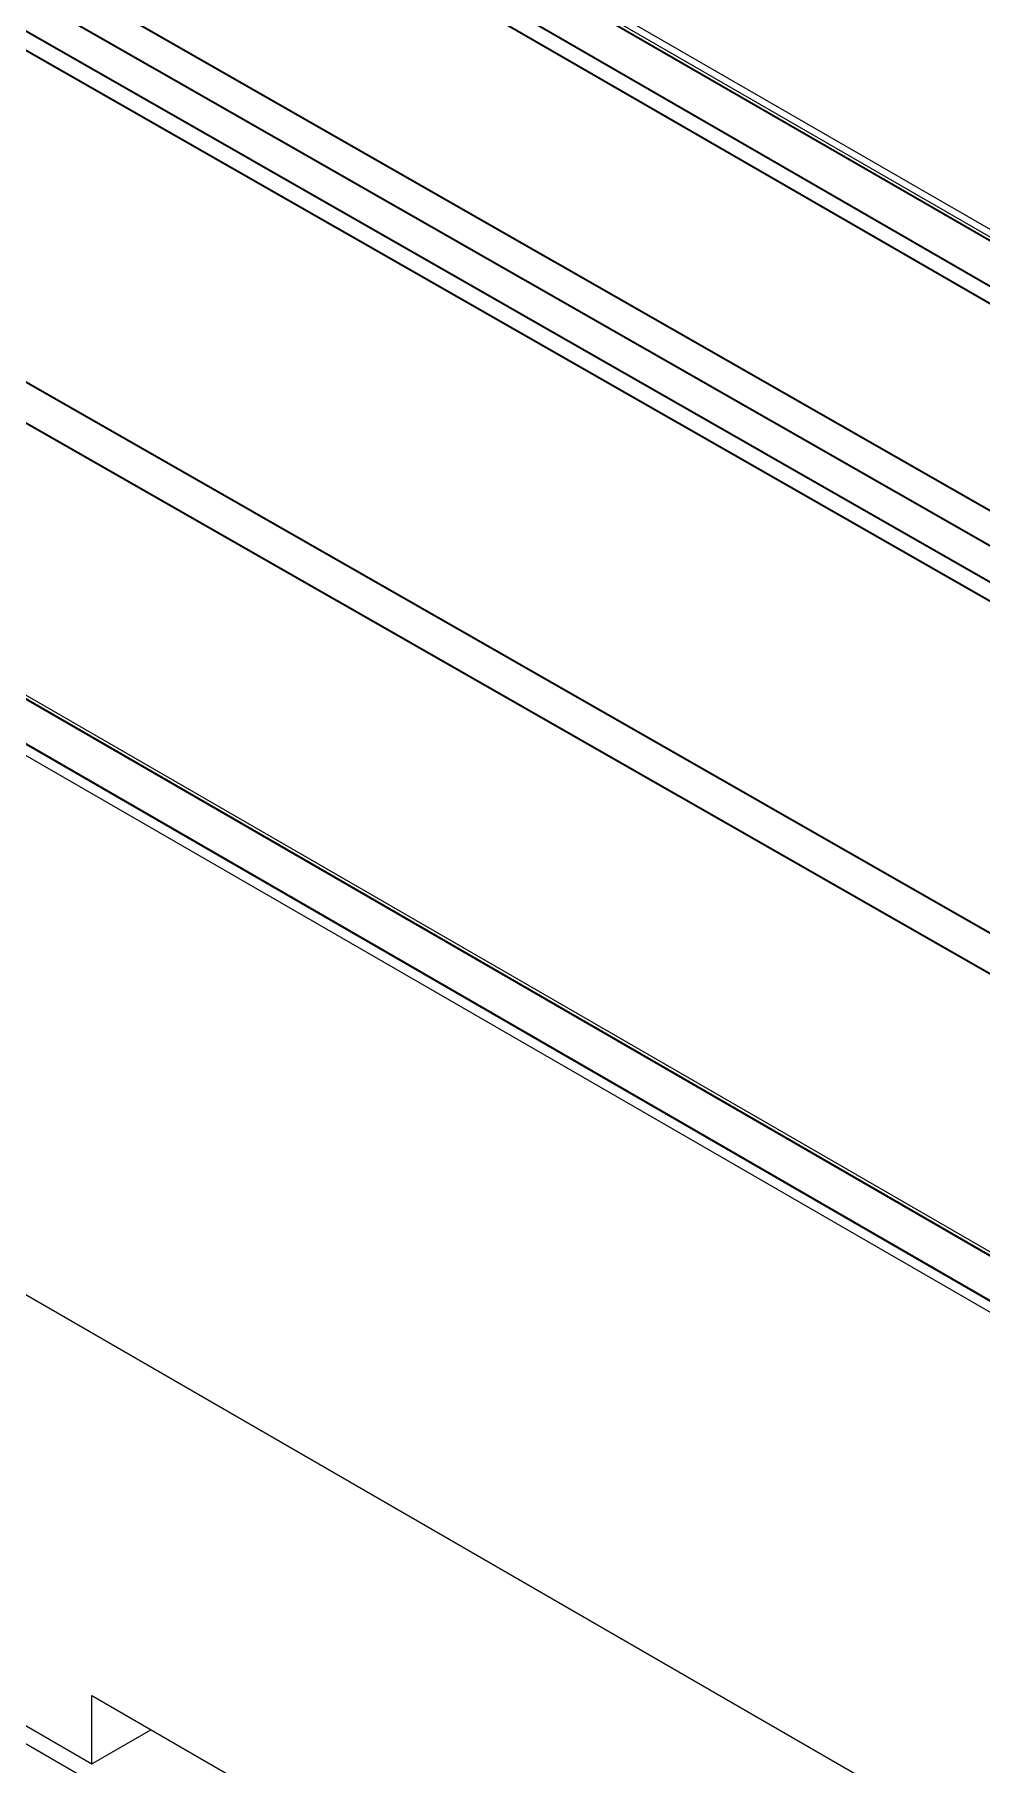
# Model space of a CAD drawing. Header units: millimetres. Extents: x 101 to 3000, y 150 to 4305.
# Drawn here: x 2012.2 to 2044.5, y 1152.3 to 1211.3 of the extents above; entities that cross this region are included whole.
import ezdxf

# ---------------------------------------------------------------- set-up
doc = ezdxf.new("R2010")
doc.units = ezdxf.units.MM
doc.header["$LTSCALE"] = 15
doc.layers.add('_Sichtbarkanten', color=7, linetype='Continuous', lineweight=25)
doc.layers.add('Sichtbar schmal (ISO)', color=7, linetype='Continuous', lineweight=35)

msp = doc.modelspace()

# ---------------------------------------------------------------- linework, layer by layer
at = {"layer": '_Sichtbarkanten'}
for p, q in [((1577.694, 1419.017), (2108.024, 1112.831)), ((1679.518, 1415.26), (2101.671, 1171.53)), ((1680.206, 1415.129), (2101.288, 1172.017)), ((2071.698, 1154.236), (1649.564, 1397.955)), ((2069.31, 1153.554), (1648.227, 1396.666)), ((1871.752, 1233.933), (2070.635, 1119.108)), ((1923.469, 1204.687), (2014.155, 1152.329)), ((2014.155, 1152.329), (2014.155, 1154.656)), ((2014.155, 1154.656), (2048.096, 1135.06)), ((2014.155, 1152.329), (2016.171, 1153.492))]:
    msp.add_line(p, q, dxfattribs=at)
at = {"layer": 'Sichtbar schmal (ISO)'}
for p, q in [((2101.484, 1171.511), (1679.331, 1415.241)), ((1678.005, 1414.465), (2100.139, 1170.746)), ((2099.874, 1170.292), (1677.74, 1414.011)), ((2071.511, 1154.217), (1649.377, 1397.936)), ((1648.032, 1397.171), (2070.185, 1153.441)), ((1940.462, 1254.649), (2094.735, 1166.528)), ((1939.935, 1253.74), (2093.681, 1165.92)), ((1955.268, 1243.104), (2069.631, 1177.768)), ((1955.873, 1243.413), (2070.236, 1178.077)), ((1952.311, 1233.483), (2050.319, 1177.491)), ((1951.1, 1232.784), (2049.108, 1176.792))]:
    msp.add_line(p, q, dxfattribs=at)

doc.saveas('drawing.dxf')
